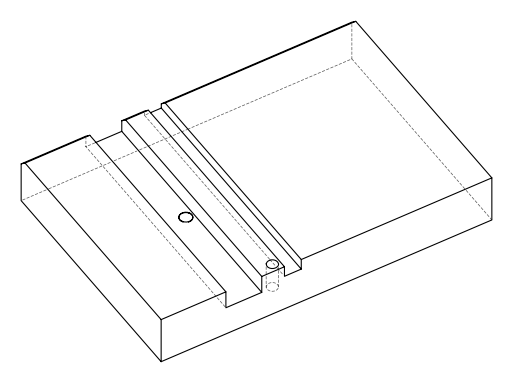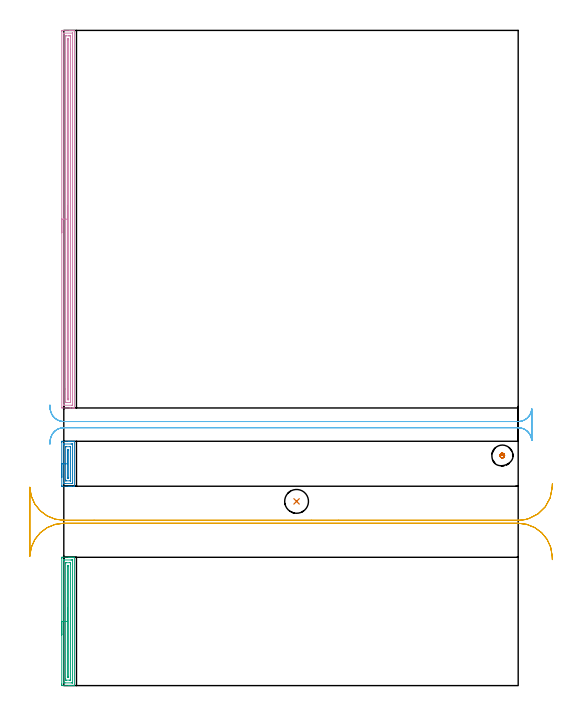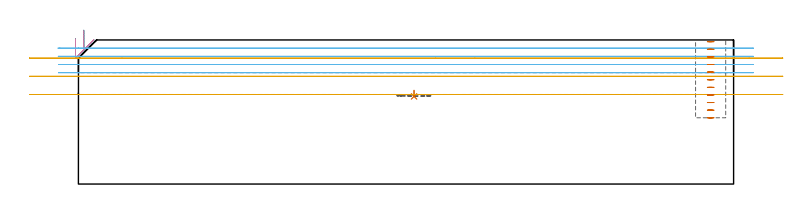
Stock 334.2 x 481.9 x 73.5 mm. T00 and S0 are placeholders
(PLAN: 7 operations, 4 tool changes, 26.4 min)
(1 INDEXABLE_INSERT_DRILL_BLIND_HOLE_FROM_SOLID | STEP1POCKET | NXT0302_006 | 0.02 min | 6860 mm3)
(2 AREA_MILL | FG_CHAMFER_SURFACE | UGT0205_001 | 1.25 min | 1916 mm3)
(3 AREA_MILL_1 | FG_CHAMFER_SURFACE_1 | UGT0205_001 | 3.21 min | 4324 mm3)
(4 AREA_MILL_2 | FG_CHAMFER_SURFACE_2 | UGT0205_001 | 9.07 min | 12254 mm3)
(5 MILL_RECTANGULAR_SLOT | SLOT_RECTANGULAR | UGT0201_020 | Follow Part, ap 12.5, ae 75% | 5.99 min | 477890 mm3)
(6 MILL_RECTANGULAR_SLOT_1 | SLOT_RECTANGULAR_1 | UGT0201_136 | Follow Part, ap 5, ae 75% | 6.11 min | 136237 mm3)
(7 MILL_BLIND_HOLE_FROM_SOLID_MATERIAL | STEP1POCKET_1 | NXT0201_011 | Spiral | 0.72 min | 7380 mm3)
(TOOL NXT0302_006 | Index. Insert Drill 17.5mm [880-D1750L25-05] | D17.5 PA176 FL88 Z2)
(TOOL UGT0205_001 | Chamfer Mill 20 x 3 x 45 deg. | D20 FL50 Z2)
(TOOL UGT0201_020 | End mill 50 mm | D50 FL50 Z4)
(TOOL UGT0201_136 | Carbide End Mill 20.0 | D20 FL30 Z4)
(TOOL NXT0201_011 | ENDMILL 12mm [2P460-1200-NA 1630] | D12 FL38 Z6)
(OP 1 INDEXABLE_INSERT_DRILL_BLIND_HOLE_FROM_SOLID)
G17 G21 G94 G90
T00 M6
G54
G17 G0 G90 X171.2 Y135.5 S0 M3
G43 Z83.5 H1
G94 G81 G98 Z44.7 F250. R47.7
G80
M5
M2
(OP 2 AREA_MILL)
G17 G21 G94 G90
T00 M6
G54
G17 G0 G90 X-1.5 Y153.15 S1061 M3
G43 Z83.5 H0
Z74.2
G94 G1 Y153.188 Z73.328 F250.
Y153.302 Z72.464
Y153.491 Z71.612
Y153.753 Z70.78
Y154.087 Z69.974
Y154.49 Z69.2
Y154.958 Z68.464
Y155.49 Z67.772
Y156.079 Z67.129
Y156.722 Z66.54
Y157.414 Z66.009
Y158.15 Z65.54
Y158.924 Z65.137
Y159.73 Z64.803
Y160.562 Z64.541
Y161.414 Z64.352
Y162.278 Z64.238
Y163.15 Z64.2
Y178.882
X-1.498 Y179.147 Z64.202
X-1.491 Y179.694 Z64.205
X-1.427 Y179.698 Z64.27
X-0.873 Y179.7 Z64.824
X3.597 Z69.291
X4.272 Z69.97
X4.491 Z70.188
X5.166 Z70.863
X5.385 Z71.081
X5.823 Z71.521
X6.735 Z72.434
X7.173 Z72.872
X7.493 Z73.192
X7.756 Y179.699 Z73.448
X7.765 Y179.698 Z73.456
X7.804 Y179.69 Z73.496
X7.8 Y179.594 Z73.5
Y146.709
X7.797 Y146.61 Z73.489
X7.758 Y146.606 Z73.451
X7.493 Y146.6 Z73.192
X5.823 Z71.522
X5.385 Z71.081
X5.166 Z70.863
X4.491 Z70.188
X4.272 Z69.97
X3.597 Z69.291
X-1.212 Y146.601 Z64.485
X-1.491 Y146.61 Z64.205
X-1.499 Y146.887 Z64.199
Y146.923
X-1.5 Y163.15 Z64.2
X-0.086 Z65.614
X-0.085 Y177.475 Z65.615
X-0.083 Y177.582 Z65.617
X-0.08 Y177.652 Z65.62
X-0.076 Y177.691 Z65.624
X-0.061 Y177.693 Z65.639
X0.021 Y177.696 Z65.721
X0.583 Y177.7 Z66.283
X5.385 Y177.699 Z71.085
X5.949 Y177.697 Z71.649
X6.279 Y177.69 Z71.979
X6.379 Y177.679 Z72.079
X6.383 Y177.475 Z72.083
X6.385 Y177.369 Z72.085
Y148.825
X6.383 Y148.719 Z72.083
X6.38 Y148.649 Z72.08
X6.376 Y148.609 Z72.076
X6.361 Y148.607 Z72.061
X6.279 Y148.604 Z71.979
X5.717 Y148.6 Z71.417
X0.915 Y148.601 Z66.615
X0.351 Y148.603 Z66.051
X0.021 Y148.61 Z65.721
X-0.079 Y148.621 Z65.621
X-0.083 Y148.825 Z65.617
X-0.085 Y148.931 Z65.615
X-0.086 Y163.15 Z65.614
X1.328 Z67.028
X1.329 Y175.592 Z67.029
X1.33 Y175.652 Z67.03
X1.332 Y175.68 Z67.032
X1.334 Y175.687 Z67.034
X1.375 Y175.691 Z67.075
X1.592 Y175.698 Z67.292
X1.701 Y175.7 Z67.401
X4.6 Y175.699 Z70.3
X4.817 Y175.695 Z70.517
X4.957 Y175.69 Z70.657
X4.965 Y175.658 Z70.665
X4.967 Y175.592 Z70.667
X4.971 Y175.115 Z70.671
Y150.708
X4.97 Y150.648 Z70.67
X4.968 Y150.62 Z70.668
X4.966 Y150.613 Z70.666
X4.925 Y150.609 Z70.625
X4.708 Y150.602 Z70.408
X4.6 Y150.6 Z70.3
X1.7 Y150.601 Z67.4
X1.483 Y150.605 Z67.183
X1.343 Y150.61 Z67.043
X1.335 Y150.642 Z67.035
X1.333 Y150.708 Z67.033
X1.329 Y151.185 Z67.029
X1.328 Y163.15 Z67.028
X2.743 Z68.443
Y173.367
X2.745 Y173.571 Z68.445
X2.748 Y173.672 Z68.448
X2.749 Y173.689 Z68.449
X2.771 Y173.693 Z68.471
X2.82 Y173.698 Z68.52
X3.5 Y173.693 Z69.2
X3.539 Y173.69 Z69.239
X3.551 Y173.685 Z69.251
X3.552 Y173.666 Z69.252
X3.555 Y173.567 Z69.255
X3.557 Y173.367 Z69.257
Y152.969
X3.555 Y152.767 Z69.255
X3.553 Y152.666 Z69.253
X3.551 Y152.621 Z69.251
X3.537 Y152.61 Z69.237
X3.477 Y152.604 Z69.177
X2.8 Y152.607 Z68.5
X2.761 Y152.61 Z68.461
X2.749 Y152.615 Z68.449
X2.748 Y152.633 Z68.448
X2.745 Y152.733 Z68.445
X2.743 Y152.933 Z68.443
Y163.15
Y164.022 Z68.481
Y164.886 Z68.595
Y165.738 Z68.783
Y166.57 Z69.046
Y167.376 Z69.38
Y168.15 Z69.782
Y168.886 Z70.251
Y169.578 Z70.782
Y170.221 Z71.372
Y170.81 Z72.015
Y171.342 Z72.707
Y171.81 Z73.443
Y172.213 Z74.216
Y172.547 Z75.022
Y172.809 Z75.854
Y172.998 Z76.706
Y173.112 Z77.571
Y173.15 Z78.443
G0 Z83.5
M5
M2
(OP 3 AREA_MILL_1)
G17 G21 G94 G90
T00 M6
G54
G17 G0 G90 X-1.5 Y37.2 S1061 M3
G43 Z83.5 H0
Z74.2
G94 G1 Y37.238 Z73.328 F250.
Y37.352 Z72.463
Y37.541 Z71.612
Y37.803 Z70.78
Y38.137 Z69.974
Y38.54 Z69.2
Y39.008 Z68.464
Y39.54 Z67.772
Y40.129 Z67.129
Y40.772 Z66.54
Y41.464 Z66.008
Y42.2 Z65.54
Y42.974 Z65.137
Y43.78 Z64.803
Y44.612 Z64.541
Y45.463 Z64.352
Y46.328 Z64.238
Y47.2 Z64.2
Y93.584
X-1.498 Y93.849 Z64.202
X-1.491 Y94.394 Z64.205
X-1.425 Y94.397 Z64.272
X-0.873 Y94.4 Z64.823
X3.597 Z69.291
X4.277 Z69.974
X4.491 Z70.188
X5.171 Z70.868
X5.385 Z71.082
X5.814 Z71.513
X6.744 Z72.443
X7.173 Z72.871
X7.499 Z73.198
X7.757 Y94.399 Z73.449
X7.765 Y94.398 Z73.456
X7.804 Y94.39 Z73.496
X7.8 Y94.296 Z73.5
Y0.107
X7.797 Y0.01 Z73.489
X7.759 Y0.006 Z73.452
X7.499 Y0. Z73.198
X5.814 Z71.513
X5.385 Z71.082
X5.171 Z70.868
X4.491 Z70.188
X4.277 Z69.974
X3.597 Z69.291
X-1.124 Z64.573
X-1.425 Y0.002 Z64.272
X-1.491 Y0.006 Z64.205
X-1.497 Y0.551 Z64.203
X-1.5 Y1.174 Z64.2
Y47.2
X-0.086 Z65.614
X-0.085 Y92.178 Z65.615
X-0.083 Y92.284 Z65.617
X-0.079 Y92.354 Z65.621
X-0.076 Y92.391 Z65.624
X-0.061 Y92.393 Z65.639
X0.021 Y92.396 Z65.721
X0.585 Y92.4 Z66.285
X5.385 Y92.399 Z71.085
X5.952 Y92.397 Z71.652
X6.279 Y92.39 Z71.979
X6.379 Y92.381 Z72.079
X6.383 Y92.178 Z72.083
X6.385 Y92.072 Z72.085
Y2.222
X6.383 Y2.116 Z72.083
X6.379 Y2.046 Z72.079
X6.376 Y2.009 Z72.076
X6.361 Y2.007 Z72.061
X6.279 Y2.004 Z71.979
X5.715 Y2. Z71.415
X0.915 Y2.001 Z66.615
X0.348 Y2.003 Z66.048
X0.021 Y2.01 Z65.721
X-0.079 Y2.019 Z65.621
X-0.083 Y2.222 Z65.617
X-0.085 Y2.328 Z65.615
X-0.086 Y47.2 Z65.614
X1.328 Z67.028
X1.329 Y90.295 Z67.029
X1.33 Y90.354 Z67.03
X1.332 Y90.383 Z67.032
X1.334 Y90.389 Z67.034
X1.386 Y90.392 Z67.086
X1.598 Y90.398 Z67.298
X1.703 Y90.4 Z67.403
X1.809 Z67.509
X4.597 Y90.399 Z70.297
X4.808 Y90.394 Z70.508
X4.947 Y90.39 Z70.647
X4.965 Y90.377 Z70.665
X4.967 Y90.362 Z70.667
X4.969 Y90.295 Z70.669
X4.971 Y89.818 Z70.671
Y89.406
Y4.105
X4.97 Y4.046 Z70.67
X4.968 Y4.017 Z70.668
X4.966 Y4.011 Z70.666
X4.914 Y4.008 Z70.614
X4.702 Y4.002 Z70.402
X4.597 Y4. Z70.297
X4.491 Z70.191
X1.703 Y4.001 Z67.403
X1.492 Y4.006 Z67.192
X1.353 Y4.01 Z67.053
X1.335 Y4.023 Z67.035
X1.333 Y4.038 Z67.033
X1.331 Y4.105 Z67.031
X1.329 Y4.582 Z67.029
X1.328 Y4.994 Z67.028
Y47.2
X2.743 Z68.443
Y87.629
X2.744 Y88.07 Z68.444
X2.746 Y88.274 Z68.446
X2.749 Y88.374 Z68.449
X2.751 Y88.39 Z68.451
X2.774 Y88.394 Z68.474
X2.823 Y88.398 Z68.523
X3.498 Y88.394 Z69.198
X3.536 Y88.391 Z69.236
X3.551 Y88.387 Z69.251
X3.552 Y88.369 Z69.252
X3.555 Y88.27 Z69.255
X3.557 Y88.07 Z69.257
Y6.366
X3.555 Y6.164 Z69.255
X3.553 Y6.063 Z69.253
X3.551 Y6.019 Z69.251
X3.536 Y6.01 Z69.236
X3.474 Y6.004 Z69.174
X2.802 Y6.006 Z68.502
X2.764 Y6.009 Z68.464
X2.749 Y6.013 Z68.449
X2.748 Y6.031 Z68.448
X2.745 Y6.13 Z68.445
X2.743 Y6.33 Z68.443
Y47.2
Y48.072 Z68.481
Y48.936 Z68.595
Y49.788 Z68.783
Y50.62 Z69.046
Y51.426 Z69.38
Y52.2 Z69.782
Y52.936 Z70.251
Y53.628 Z70.782
Y54.271 Z71.372
Y54.86 Z72.015
Y55.391 Z72.707
Y55.86 Z73.443
Y56.263 Z74.216
Y56.597 Z75.022
Y56.859 Z75.854
Y57.048 Z76.706
Y57.162 Z77.571
Y57.2 Z78.443
G0 Z83.5
M5
M2
(OP 4 AREA_MILL_2)
G17 G21 G94 G90
T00 M6
G54
G17 G0 G90 X-1.5 Y333.05 S1061 M3
G43 Z83.5 H0
Z74.2
G94 G1 Y333.088 Z73.328 F250.
Y333.202 Z72.464
Y333.391 Z71.612
Y333.653 Z70.78
Y333.987 Z69.974
Y334.39 Z69.2
Y334.858 Z68.464
Y335.39 Z67.772
Y335.979 Z67.129
Y336.622 Z66.54
Y337.314 Z66.008
Y338.05 Z65.54
Y338.824 Z65.137
Y339.63 Z64.803
Y340.462 Z64.541
Y341.313 Z64.352
Y342.178 Z64.238
Y343.05 Z64.2
Y481.035
X-1.498 Y481.302 Z64.202
X-1.491 Y481.893 Z64.206
X-1.47 Y481.897 Z64.228
X-0.873 Y481.9 Z64.824
X-0.579 Z65.118
X4.491 Z70.185
X5.08 Z70.777
X5.385 Z71.081
X5.974 Z71.67
X6.279 Z71.974
X6.872 Z72.571
X7.372 Z73.071
X7.741 Y481.893 Z73.433
X7.797 Y481.89 Z73.488
X7.8 Y481.748 Z73.5
Y204.352
X7.797 Y204.21 Z73.488
X7.741 Y204.207 Z73.433
X7.372 Y204.2 Z73.071
X6.89 Z72.589
X6.279 Z71.974
X5.08 Z70.777
X4.491 Z70.185
X-1.168 Z64.529
X-1.492 Y204.21 Z64.206
X-1.499 Y204.531 Z64.199
Y204.549
X-1.5 Y343.05 Z64.2
X-0.086 Z65.614
X-0.085 Y479.518 Z65.615
Y479.623
X-0.08 Y479.73 Z65.62
X-0.068 Y479.89 Z65.632
X0.021 Y479.893 Z65.721
X0.532 Y479.9 Z66.232
X6.279 Z71.979
X6.334 Y479.898 Z72.034
X6.367 Y479.894 Z72.067
X6.379 Y479.89 Z72.079
X6.381 Y479.837 Z72.081
X6.385 Y479.624 Z72.085
X6.386 Y479.518 Z72.086
X6.385 Y206.582 Z72.085
Y206.477
X6.38 Y206.37 Z72.08
X6.368 Y206.21 Z72.068
X6.279 Y206.207 Z71.979
X5.768 Y206.2 Z71.468
X0.021 Z65.721
X-0.034 Y206.202 Z65.666
X-0.067 Y206.206 Z65.633
X-0.079 Y206.21 Z65.621
X-0.082 Y206.263 Z65.618
X-0.085 Y206.476 Z65.615
X-0.086 Y206.582 Z65.614
Y343.05
X1.328 Z67.028
X1.329 Y477.734 Z67.029
X1.33 Y477.854 Z67.03
X1.332 Y477.882 Z67.032
X1.334 Y477.889 Z67.034
X1.365 Y477.893 Z67.065
X1.476 Y477.898 Z67.176
X1.643 Y477.9 Z67.343
X3.431 Z69.131
X4.325 Z70.025
X4.491 Y477.898 Z70.191
X4.657 Y477.894 Z70.357
X4.965 Y477.884 Z70.665
X4.967 Y477.734 Z70.667
X4.971 Y477.255 Z70.671
X4.972 Y468.001 Z70.672
X4.971 Y208.366 Z70.671
X4.97 Y208.246 Z70.67
X4.968 Y208.218 Z70.668
X4.966 Y208.211 Z70.666
X4.935 Y208.207 Z70.635
X4.824 Y208.202 Z70.524
X4.657 Y208.2 Z70.357
X2.87 Z68.57
X1.975 Z67.675
X1.809 Y208.202 Z67.509
X1.643 Y208.205 Z67.343
X1.335 Y208.216 Z67.035
X1.333 Y208.366 Z67.033
X1.329 Y208.845 Z67.029
X1.328 Y218.07 Z67.028
Y343.05
X2.743 Z68.443
Y475.058
X2.75 Y475.868 Z68.45
X2.759 Y475.894 Z68.459
X3.541 Y475.89 Z69.241
X3.557 Y475.098 Z69.257
Y475.058
Y211.042
X3.55 Y210.232 Z69.25
X3.541 Y210.206 Z69.241
X2.759 Y210.21 Z68.459
X2.743 Y211.002 Z68.443
Y211.042
Y343.05
Y343.922 Z68.481
Y344.786 Z68.595
Y345.638 Z68.783
Y346.47 Z69.046
Y347.276 Z69.38
Y348.05 Z69.782
Y348.786 Z70.251
Y349.478 Z70.782
Y350.121 Z71.372
Y350.71 Z72.015
Y351.241 Z72.707
Y351.71 Z73.443
Y352.113 Z74.216
Y352.447 Z75.022
Y352.709 Z75.854
Y352.898 Z76.706
Y353.012 Z77.571
Y353.05 Z78.443
G0 Z83.5
M5
M2
(OP 5 MILL_RECTANGULAR_SLOT)
G17 G21 G94 G90
T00 M6
G54
G17 G0 G90 X359.317 Y148.372 S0 M3
G43 Z83.5 H0
Z64.233
G94 G1 X359.17 Y145.375 F250.
G2 X342.107 Y122.883 R25. F500.
X334.2 Y121.6 R25. F374.
G1 X202.245
X182.245 F457.
X22.245 F371.
X0. F500.
G2 X-24.97 Y145.376 R25.
G1 X-25.
Y95.624
X-24.97
G2 X0. Y119.4 R25.
G1 X334.2
G2 X359.17 Y95.625 R25.
G1 X359.317 Y92.628 F250.
G0 Y148.372 Z54.967
G1 X359.17 Y145.375
G2 X342.107 Y122.883 R25. F500.
X334.2 Y121.6 R25. F355.
G1 X202.245
X182.245 F439.
X22.245 F353.
X0. F500.
G2 X-24.99 Y145.893 R25.
G1 Y95.107
G2 X0. Y119.4 R25.
G1 X334.2
G2 X359.17 Y95.625 R25.
G1 X359.317 Y92.628 F250.
G0 Y148.372 Z45.7
G1 X359.17 Y145.375
G2 X342.107 Y122.883 R25. F500.
X334.2 Y121.6 R25. F374.
G1 X202.245
X182.245 F457.
X22.245 F371.
X0. F500.
G2 X-24.99 Y145.893 R25.
G1 Y95.107
G2 X0. Y119.4 R25.
G1 X334.2
G2 X359.17 Y95.625 R25.
G1 X359.317 Y92.628 F250.
G0 Z83.5
M5
M2
(OP 6 MILL_RECTANGULAR_SLOT_1)
G17 G21 G94 G90
T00 M6
G54
G17 G0 G90 X-10.43 Y180.16 S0 M3
G43 Z83.5 H0
Z69.325
G94 G1 X-9.442 Y182.993 F250.
G2 X0. Y189.7 R10. F500.
G1 X334.2
G2 X344.17 Y180.474 R10.
G1 X344.2
Y203.426
X344.17
G2 X334.2 Y194.2 R10.
G1 X0.
G2 X-9.444 Y200.912 R10.
G1 X-10.43 Y203.745 F250.
G0 X-10.274 Y177.843 Z65.15
G1 X-9.937 Y180.824
G2 X0. Y189.7 R10. F500.
G1 X334.2
G2 X344.17 Y180.474 R10.
G1 X344.2
Y203.426
X344.17
G2 X334.2 Y194.2 R10.
G1 X0.
G2 X-9.935 Y203.06 R10.
G1 X-10.277 Y206.04 F250.
G0 X-10.202 Y177.483 Z60.975
G1 X-9.97 Y180.474
G2 X0. Y189.7 R10. F500.
G1 X334.2
G2 X344.17 Y180.474 R10.
G1 X344.2
Y203.426
X344.17
G2 X334.2 Y194.2 R10.
G1 X0.
G2 X-9.97 Y203.426 R10.
G1 X-10.202 Y206.417 F250.
G0 Y177.483 Z56.8
G1 X-9.97 Y180.474
G2 X0. Y189.7 R10. F500.
G1 X334.2
G2 X344.17 Y180.474 R10.
G1 X344.2
Y203.426
X344.17
G2 X334.2 Y194.2 R10.
G1 X0.
G2 X-9.97 Y203.426 R10.
G1 X-10.202 Y206.417 F250.
G0 Z83.5
M5
M2
(OP 7 MILL_BLIND_HOLE_FROM_SOLID_MATERIAL)
G17 G21 G94 G90
T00 M6
G54
G17 G0 G90 X322.5 Y169.2 S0 M3
G43 Z83.5 H1
Z72.618
G94 G3 X323.261 Y170.139 R0.778 F250.
X322.147 Y170.863 R0.939
X320.837 Y168.847 R1.7
X322.147 Y170.863 R-1.7
X321.492 Y169.855 R0.85
X322.5 Y169.2 R0.85
G0 Z68.736
G3 X323.261 Y170.139 R0.778
X322.147 Y170.863 R0.939
X320.837 Y168.847 R1.7
X322.147 Y170.863 R-1.7
X321.492 Y169.855 R0.85
X322.5 Y169.2 R0.85
G0 Z64.855
G3 X323.261 Y170.139 R0.778
X322.147 Y170.863 R0.939
X320.837 Y168.847 R1.7
X322.147 Y170.863 R-1.7
X321.492 Y169.855 R0.85
X322.5 Y169.2 R0.85
G0 Z60.973
G3 X323.261 Y170.139 R0.778
X322.147 Y170.863 R0.939
X320.837 Y168.847 R1.7
X322.147 Y170.863 R-1.7
X321.492 Y169.855 R0.85
X322.5 Y169.2 R0.85
G0 Z57.091
G3 X323.261 Y170.139 R0.778
X322.147 Y170.863 R0.939
X320.837 Y168.847 R1.7
X322.147 Y170.863 R-1.7
X321.492 Y169.855 R0.85
X322.5 Y169.2 R0.85
G0 Z53.209
G3 X323.261 Y170.139 R0.778
X322.147 Y170.863 R0.939
X320.837 Y168.847 R1.7
X322.147 Y170.863 R-1.7
X321.492 Y169.855 R0.85
X322.5 Y169.2 R0.85
G0 Z49.327
G3 X323.261 Y170.139 R0.778
X322.147 Y170.863 R0.939
X320.837 Y168.847 R1.7
X322.147 Y170.863 R-1.7
X321.492 Y169.855 R0.85
X322.5 Y169.2 R0.85
G0 Z45.445
G3 X323.261 Y170.139 R0.778
X322.147 Y170.863 R0.939
X320.837 Y168.847 R1.7
X322.147 Y170.863 R-1.7
X321.492 Y169.855 R0.85
X322.5 Y169.2 R0.85
G0 Z41.564
G3 X323.261 Y170.139 R0.778
X322.147 Y170.863 R0.939
X320.837 Y168.847 R1.7
X322.147 Y170.863 R-1.7
X321.492 Y169.855 R0.85
X322.5 Y169.2 R0.85
G0 Z37.682
G3 X323.261 Y170.139 R0.778
X322.147 Y170.863 R0.939
X320.837 Y168.847 R1.7
X322.147 Y170.863 R-1.7
X321.492 Y169.855 R0.85
X322.5 Y169.2 R0.85
G0 Z33.8
G3 X323.261 Y170.139 R0.778
X322.147 Y170.863 R0.939
X320.837 Y168.847 R1.7
X322.147 Y170.863 R-1.7
X321.492 Y169.855 R0.85
X322.5 Y169.2 R0.85
G0 Z83.5
M5
M2
